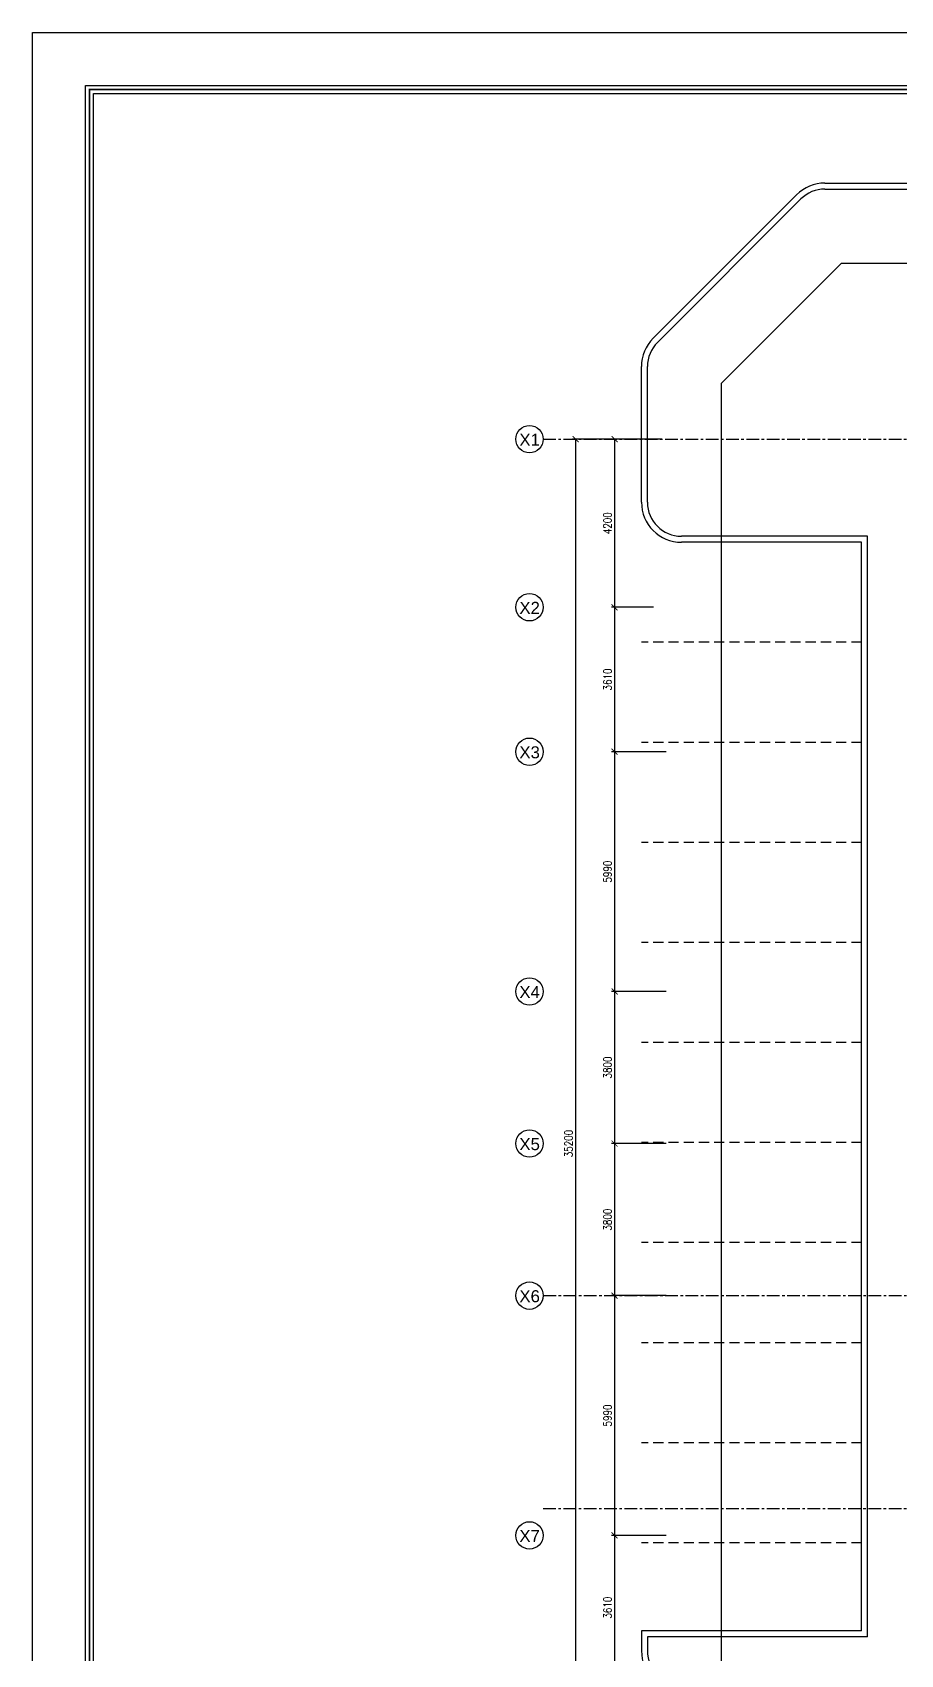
# Model space of a CAD drawing. Header units: millimetres. Extents: x -1288794 to 2153086, y -2701644 to -1428868.
# Drawn here: x 1481620 to 1503318, y -1504337 to -1463806 of the extents above; entities that cross this region are included whole.
import ezdxf
from ezdxf.enums import TextEntityAlignment as Align

# ---------------------------------------------------------------- set-up
doc = ezdxf.new("R2010")
doc.units = ezdxf.units.MM
doc.header["$LTSCALE"] = 100
doc.header["$PDMODE"] = 34
doc.linetypes.add('CENTER', pattern=[50.8, 31.75, -6.35, 6.35, -6.35])
doc.linetypes.add('DASHED', pattern=[19.05, 12.7, -6.35])
for name, color, linetype in [('A-ANNO-DIMS', 1, 'Continuous'), ('A-ANNO-SYMB', 33, 'Continuous'), ('A-ANNO-TEXT', 8, 'Continuous'), ('A-AREA', 8, 'CENTER'), ('A-GRID', 253, 'CENTER'), ('L-WALK', 8, 'Continuous'), ('LOGO LINE', 7, 'Continuous'), ('LOGO1LINE', 7, 'Continuous')]:
    doc.layers.add(name, color=color, linetype=linetype)
doc.styles.add('ROMANS', font='romans.shx', dxfattribs={"width": 0.8})
doc.styles.add('SANSSERIF', font='sas_____.pfb')
doc.dimstyles.new('100 of DIM2', dxfattribs={"dimscale": 0, "dimtxt": 200, "dimasz": 150, "dimexe": 75, "dimexo": 200, "dimgap": 75, "dimtad": 1, "dimdec": 0, "dimrnd": 5, "dimzin": 0, "dimdsep": 46, "dimtxsty": 'ROMANS', "dimblk": 'ARCHTICK', "dimcen": 100, "dimclrd": 94, "dimclre": 94, "dimclrt": 2, "dimadec": 0, "dimazin": 0, "dimtfac": 1, "dimtdec": 0, "dimtofl": 0, "dimtmove": 2, "dimatfit": 3, "dimldrblk": 'OPEN90', "dimfxl": 75, "dimtolj": 1, "dimtzin": 0, "dimarcsym": 0})

# ---------------------------------------------------------------- blocks, each defined once
blk = doc.blocks.new('_ArchTick')
at = {"color": 0, "linetype": 'ByBlock', "const_width": 0.15}
blk.add_lwpolyline([(-0.5, -0.5), (0.5, 0.5)], dxfattribs=at)
blk = doc.blocks.new('*D585')
at = {"layer": 'A-ANNO-DIMS', "color": 94, "lineweight": -2, "ltscale": 3, "transparency": 16777216}
for p, q in [((1497352, -1473969), (1495121, -1473969)), ((1495196, -1473969), (1495196, -1509169)), ((1497352, -1509169), (1495121, -1509169))]:
    blk.add_line(p, q, dxfattribs=at)
at = {"layer": 'Defpoints', "color": 0, "ltscale": 3, "transparency": 16777216}
for p in [(1497552, -1473969), (1495196, -1509169), (1497552, -1509169)]:
    blk.add_point(p, dxfattribs=at)
at = {"layer": 'A-ANNO-DIMS', "color": 94, "lineweight": -2, "ltscale": 3, "transparency": 16777216, "xscale": 150, "yscale": 150, "zscale": 150}
for p, rotation in [((1495196, -1473969), 90), ((1495196, -1509169), 270)]:
    blk.add_blockref('_ArchTick', p, dxfattribs=dict(at, rotation=rotation))
at = {"layer": 'A-ANNO-DIMS', "color": 2, "ltscale": 3, "transparency": 16777216, "insert": (1495021, -1491569), "char_height": 200, "attachment_point": 5, "rotation": 90, "style": 'ROMANS'}
blk.add_mtext('\\A1;35200', dxfattribs=at)
blk = doc.blocks.new('_Open90')
at = {"color": 0, "linetype": 'ByBlock', "lineweight": -2}
for p, q in [((0, 0), (-1, 0)), ((-0.5, 0.5), (0, 0)), ((0, 0), (-0.5, -0.5))]:
    blk.add_line(p, q, dxfattribs=at)
blk = doc.blocks.new('*D586')
at = {"layer": 'A-ANNO-DIMS', "color": 94, "lineweight": -2, "ltscale": 3, "transparency": 16777216}
for p, q in [((1497146, -1473969), (1496094, -1473969)), ((1496169, -1473969), (1496169, -1478169)), ((1497146, -1478169), (1496094, -1478169))]:
    blk.add_line(p, q, dxfattribs=at)
at = {"layer": 'Defpoints', "color": 0, "ltscale": 3, "transparency": 16777216}
for p in [(1497346, -1473969), (1496169, -1478169), (1497346, -1478169)]:
    blk.add_point(p, dxfattribs=at)
at = {"layer": 'A-ANNO-DIMS', "color": 94, "lineweight": -2, "ltscale": 3, "transparency": 16777216, "xscale": 150, "yscale": 150, "zscale": 150}
for p, rotation in [((1496169, -1473969), 90), ((1496169, -1478169), 270)]:
    blk.add_blockref('_ArchTick', p, dxfattribs=dict(at, rotation=rotation))
at = {"layer": 'A-ANNO-DIMS', "color": 2, "ltscale": 3, "transparency": 16777216, "insert": (1495994, -1476069), "char_height": 200, "attachment_point": 5, "rotation": 90, "style": 'ROMANS'}
blk.add_mtext('\\A1;4200', dxfattribs=at)
blk = doc.blocks.new('*D587')
at = {"layer": 'A-ANNO-DIMS', "color": 94, "lineweight": -2, "ltscale": 3, "transparency": 16777216}
for p, q in [((1497146, -1478169), (1496094, -1478169)), ((1496169, -1478169), (1496169, -1481779)), ((1497461, -1481779), (1496094, -1481779))]:
    blk.add_line(p, q, dxfattribs=at)
at = {"layer": 'Defpoints', "color": 0, "ltscale": 3, "transparency": 16777216}
for p in [(1497346, -1478169), (1496169, -1481779), (1497661, -1481779)]:
    blk.add_point(p, dxfattribs=at)
at = {"layer": 'A-ANNO-DIMS', "color": 94, "lineweight": -2, "ltscale": 3, "transparency": 16777216, "xscale": 150, "yscale": 150, "zscale": 150}
for p, rotation in [((1496169, -1478169), 90), ((1496169, -1481779), 270)]:
    blk.add_blockref('_ArchTick', p, dxfattribs=dict(at, rotation=rotation))
at = {"layer": 'A-ANNO-DIMS', "color": 2, "ltscale": 3, "transparency": 16777216, "insert": (1495994, -1479974), "char_height": 200, "attachment_point": 5, "rotation": 90, "style": 'ROMANS'}
blk.add_mtext('\\A1;3610', dxfattribs=at)
blk = doc.blocks.new('*D588')
at = {"layer": 'A-ANNO-DIMS', "color": 94, "lineweight": -2, "ltscale": 3, "transparency": 16777216}
for p, q in [((1497461, -1481779), (1496094, -1481779)), ((1496169, -1481779), (1496169, -1487769)), ((1497461, -1487769), (1496094, -1487769))]:
    blk.add_line(p, q, dxfattribs=at)
at = {"layer": 'Defpoints', "color": 0, "ltscale": 3, "transparency": 16777216}
for p in [(1497661, -1481779), (1496169, -1487769), (1497661, -1487769)]:
    blk.add_point(p, dxfattribs=at)
at = {"layer": 'A-ANNO-DIMS', "color": 94, "lineweight": -2, "ltscale": 3, "transparency": 16777216, "xscale": 150, "yscale": 150, "zscale": 150}
for p, rotation in [((1496169, -1481779), 90), ((1496169, -1487769), 270)]:
    blk.add_blockref('_ArchTick', p, dxfattribs=dict(at, rotation=rotation))
at = {"layer": 'A-ANNO-DIMS', "color": 2, "ltscale": 3, "transparency": 16777216, "insert": (1495994, -1484774), "char_height": 200, "attachment_point": 5, "rotation": 90, "style": 'ROMANS'}
blk.add_mtext('\\A1;5990', dxfattribs=at)
blk = doc.blocks.new('*D589')
at = {"layer": 'A-ANNO-DIMS', "color": 94, "lineweight": -2, "ltscale": 3, "transparency": 16777216}
for p, q in [((1497461, -1487769), (1496094, -1487769)), ((1496169, -1487769), (1496169, -1491569)), ((1497461, -1491569), (1496094, -1491569))]:
    blk.add_line(p, q, dxfattribs=at)
at = {"layer": 'Defpoints', "color": 0, "ltscale": 3, "transparency": 16777216}
for p in [(1497661, -1487769), (1496169, -1491569), (1497661, -1491569)]:
    blk.add_point(p, dxfattribs=at)
at = {"layer": 'A-ANNO-DIMS', "color": 94, "lineweight": -2, "ltscale": 3, "transparency": 16777216, "xscale": 150, "yscale": 150, "zscale": 150}
for p, rotation in [((1496169, -1487769), 90), ((1496169, -1491569), 270)]:
    blk.add_blockref('_ArchTick', p, dxfattribs=dict(at, rotation=rotation))
at = {"layer": 'A-ANNO-DIMS', "color": 2, "ltscale": 3, "transparency": 16777216, "insert": (1495994, -1489669), "char_height": 200, "attachment_point": 5, "rotation": 90, "style": 'ROMANS'}
blk.add_mtext('\\A1;3800', dxfattribs=at)
blk = doc.blocks.new('*D590')
at = {"layer": 'A-ANNO-DIMS', "color": 94, "lineweight": -2, "ltscale": 3, "transparency": 16777216}
for p, q in [((1497461, -1491569), (1496094, -1491569)), ((1496169, -1491569), (1496169, -1495369)), ((1497461, -1495369), (1496094, -1495369))]:
    blk.add_line(p, q, dxfattribs=at)
at = {"layer": 'Defpoints', "color": 0, "ltscale": 3, "transparency": 16777216}
for p in [(1497661, -1491569), (1496169, -1495369), (1497661, -1495369)]:
    blk.add_point(p, dxfattribs=at)
at = {"layer": 'A-ANNO-DIMS', "color": 94, "lineweight": -2, "ltscale": 3, "transparency": 16777216, "xscale": 150, "yscale": 150, "zscale": 150}
for p, rotation in [((1496169, -1491569), 90), ((1496169, -1495369), 270)]:
    blk.add_blockref('_ArchTick', p, dxfattribs=dict(at, rotation=rotation))
at = {"layer": 'A-ANNO-DIMS', "color": 2, "ltscale": 3, "transparency": 16777216, "insert": (1495994, -1493469), "char_height": 200, "attachment_point": 5, "rotation": 90, "style": 'ROMANS'}
blk.add_mtext('\\A1;3800', dxfattribs=at)
blk = doc.blocks.new('*D591')
at = {"layer": 'A-ANNO-DIMS', "color": 94, "lineweight": -2, "ltscale": 3, "transparency": 16777216}
for p, q in [((1497461, -1495369), (1496094, -1495369)), ((1496169, -1495369), (1496169, -1501359)), ((1497461, -1501359), (1496094, -1501359))]:
    blk.add_line(p, q, dxfattribs=at)
at = {"layer": 'Defpoints', "color": 0, "ltscale": 3, "transparency": 16777216}
for p in [(1497661, -1495369), (1496169, -1501359), (1497661, -1501359)]:
    blk.add_point(p, dxfattribs=at)
at = {"layer": 'A-ANNO-DIMS', "color": 94, "lineweight": -2, "ltscale": 3, "transparency": 16777216, "xscale": 150, "yscale": 150, "zscale": 150}
for p, rotation in [((1496169, -1495369), 90), ((1496169, -1501359), 270)]:
    blk.add_blockref('_ArchTick', p, dxfattribs=dict(at, rotation=rotation))
at = {"layer": 'A-ANNO-DIMS', "color": 2, "ltscale": 3, "transparency": 16777216, "insert": (1495994, -1498364), "char_height": 200, "attachment_point": 5, "rotation": 90, "style": 'ROMANS'}
blk.add_mtext('\\A1;5990', dxfattribs=at)
blk = doc.blocks.new('*D592')
at = {"layer": 'A-ANNO-DIMS', "color": 94, "lineweight": -2, "ltscale": 3, "transparency": 16777216}
for p, q in [((1497461, -1501359), (1496094, -1501359)), ((1496169, -1501359), (1496169, -1504969)), ((1497461, -1504969), (1496094, -1504969))]:
    blk.add_line(p, q, dxfattribs=at)
at = {"layer": 'Defpoints', "color": 0, "ltscale": 3, "transparency": 16777216}
for p in [(1497661, -1501359), (1496169, -1504969), (1497661, -1504969)]:
    blk.add_point(p, dxfattribs=at)
at = {"layer": 'A-ANNO-DIMS', "color": 94, "lineweight": -2, "ltscale": 3, "transparency": 16777216, "xscale": 150, "yscale": 150, "zscale": 150}
for p, rotation in [((1496169, -1501359), 90), ((1496169, -1504969), 270)]:
    blk.add_blockref('_ArchTick', p, dxfattribs=dict(at, rotation=rotation))
at = {"layer": 'A-ANNO-DIMS', "color": 2, "ltscale": 3, "transparency": 16777216, "insert": (1495994, -1503164), "char_height": 200, "attachment_point": 5, "rotation": 90, "style": 'ROMANS'}
blk.add_mtext('\\A1;3610', dxfattribs=at)

msp = doc.modelspace()

# ---------------------------------------------------------------- linework, layer by layer
at = {"layer": 'A-ANNO-SYMB', "ltscale": 3}
for centre in [(1494042.3, -1473968.6), (1494042.3, -1478168.6), (1494042.3, -1481778.6), (1494042.3, -1487768.6), (1494042.3, -1491568.6), (1494042.3, -1495368.6), (1494042.3, -1501358.6)]:
    msp.add_circle(centre, 342.2, dxfattribs=at)
at = {"layer": 'A-AREA', "ltscale": 15}
for p, q in [((1498841.7, -1472568.6), (1501841.7, -1469568.6)), ((1501841.7, -1469568.6), (1533941.7, -1469568.6)), ((1498841.7, -1512568.6), (1498841.7, -1472568.6))]:
    msp.add_line(p, q, dxfattribs=at)
at = {"layer": 'A-GRID', "ltscale": 0.1}
for p, q in [((1494384.5, -1473968.6), (1537924.1, -1473968.6)), ((1494388.3, -1495368.6), (1537927.9, -1495368.6)), ((1494385.9, -1500687.6), (1537925.5, -1500687.6))]:
    msp.add_line(p, q, dxfattribs=at)
at = {"layer": 'L-WALK', "ltscale": 15}
for p, q in [((1501427.5, -1467568.6), (1503841.7, -1467568.6)), ((1497134.6, -1471447.3), (1500720.4, -1467861.5)), ((1497240.6, -1471553.4), (1500826.4, -1467967.6)), ((1501427.5, -1467718.6), (1503841.7, -1467718.6)), ((1496841.7, -1475544.7), (1496841.7, -1472154.4)), ((1496991.7, -1475544.7), (1496991.7, -1472154.4)), ((1502491.7, -1503893.6), (1502491.7, -1476394.7)), ((1502341.7, -1503743.6), (1502341.7, -1476544.7)), ((1496841.7, -1503743.6), (1496841.7, -1504243.6)), ((1496991.7, -1503893.6), (1496991.7, -1504243.6))]:
    msp.add_line(p, q, dxfattribs=at)
at = {"layer": 'L-WALK', "ltscale": 3}
for p, q in [((1502491.7, -1476394.7), (1497841.7, -1476394.7)), ((1502341.7, -1476544.7), (1497841.7, -1476544.7)), ((1502341.7, -1503743.6), (1496841.7, -1503743.6)), ((1502491.7, -1503893.6), (1496991.7, -1503893.6))]:
    msp.add_line(p, q, dxfattribs=at)
at = {"layer": 'L-WALK', "linetype": 'DASHED', "ltscale": 0.2}
for p, q in [((1502341.7, -1479044.7), (1496841.7, -1479044.7)), ((1502341.7, -1481544.7), (1496841.7, -1481544.7)), ((1502341.7, -1484044.7), (1496841.7, -1484044.7)), ((1502341.7, -1486544.7), (1496841.7, -1486544.7)), ((1502341.7, -1489044.7), (1496841.7, -1489044.7)), ((1502341.7, -1491544.7), (1496841.7, -1491544.7)), ((1502341.7, -1494044.7), (1496841.7, -1494044.7)), ((1502341.7, -1496544.7), (1496841.7, -1496544.7)), ((1502341.7, -1499044.7), (1496841.7, -1499044.7)), ((1502341.7, -1501544.7), (1496841.7, -1501544.7))]:
    msp.add_line(p, q, dxfattribs=at)
at = {"layer": 'L-WALK', "ltscale": 15}
for centre, radius, start, end in [((1501427.5, -1468568.6), 1000, 90, 135), ((1501427.5, -1468568.6), 850, 90, 135), ((1497841.7, -1472154.4), 1000, 135, 180), ((1497841.7, -1472154.4), 850, 135, 180), ((1497841.7, -1504243.6), 1000, 180, 270), ((1497841.7, -1504243.6), 850, 180, 270)]:
    msp.add_arc(centre, radius, start, end, dxfattribs=at)
at = {"layer": 'L-WALK', "ltscale": 3}
for radius in [1000, 850]:
    msp.add_arc((1497841.7, -1475544.7), radius, 180, 270, dxfattribs=at)
at = {"layer": 'LOGO LINE'}
msp.add_lwpolyline([(1560377.9, -1519493.9), (1481619.8, -1519493.9), (1481619.8, -1463806.4), (1560377.9, -1463806.4)], close=True, dxfattribs=at)
at = {"layer": 'LOGO1LINE'}
for points in [[(1559052, -1518168), (1482945.7, -1518168), (1482945.7, -1465132.3), (1559052, -1465132.3)], [(1548743.3, -1517969.1), (1483144.6, -1517969.1), (1483144.6, -1465331.1), (1548743.3, -1465331.1)]]:
    msp.add_lwpolyline(points, close=True, dxfattribs=at)
at = {"layer": 'LOGO1LINE', "const_width": 39.8}
msp.add_lwpolyline([(1558952.5, -1518068.5), (1483045.2, -1518068.5), (1483045.2, -1465231.7), (1558952.5, -1465231.7)], close=True, dxfattribs=at)

# ---------------------------------------------------------------- texts
at = {"layer": 'A-ANNO-TEXT', "style": 'SANSSERIF'}
for s, p in [('X1', (1494046.9, -1474133.2)), ('X2', (1494046.9, -1478333.2)), ('X3', (1494046.9, -1481943.2)), ('X4', (1494046.9, -1487933.2)), ('X5', (1494046.9, -1491733.2)), ('X6', (1494046.9, -1495533.2)), ('X7', (1494046.9, -1501523.2))]:
    msp.add_text(s, height=300, dxfattribs=at).set_placement(p, align=Align.CENTER)

# ---------------------------------------------------------------- dimensions: what is measured, and where the dimension line sits
at = {"layer": 'A-ANNO-DIMS', "ltscale": 3}
for base, p1, p2, picture, middle in [((1495196.5, -1509168.6), (1497551.6, -1473968.6), (1497551.6, -1509168.6), '*D585', (1495021.5, -1491568.6)), ((1496168.9, -1478168.6), (1497346.5, -1473968.6), (1497346.5, -1478168.6), '*D586', (1495993.9, -1476068.6)), ((1496168.9, -1481778.6), (1497346.5, -1478168.6), (1497660.5, -1481778.6), '*D587', (1495993.9, -1479973.6)), ((1496168.9, -1487768.6), (1497660.5, -1481778.6), (1497660.5, -1487768.6), '*D588', (1495993.9, -1484773.6)), ((1496168.9, -1491568.6), (1497660.5, -1487768.6), (1497660.5, -1491568.6), '*D589', (1495993.9, -1489668.6)), ((1496168.9, -1495368.6), (1497660.5, -1491568.6), (1497660.5, -1495368.6), '*D590', (1495993.9, -1493468.6)), ((1496168.9, -1501358.6), (1497660.5, -1495368.6), (1497660.5, -1501358.6), '*D591', (1495993.9, -1498363.6)), ((1496168.9, -1504968.6), (1497660.5, -1501358.6), (1497660.5, -1504968.6), '*D592', (1495993.9, -1503163.6))]:
    dim = msp.add_linear_dim(base=base, p1=p1, p2=p2, angle=90, dimstyle='100 of DIM2', override={"dimscale": 1}, dxfattribs=at)
    dim.commit()
    dim.dimension.update_dxf_attribs({"geometry": picture, "text_midpoint": middle})

doc.saveas('drawing.dxf')
